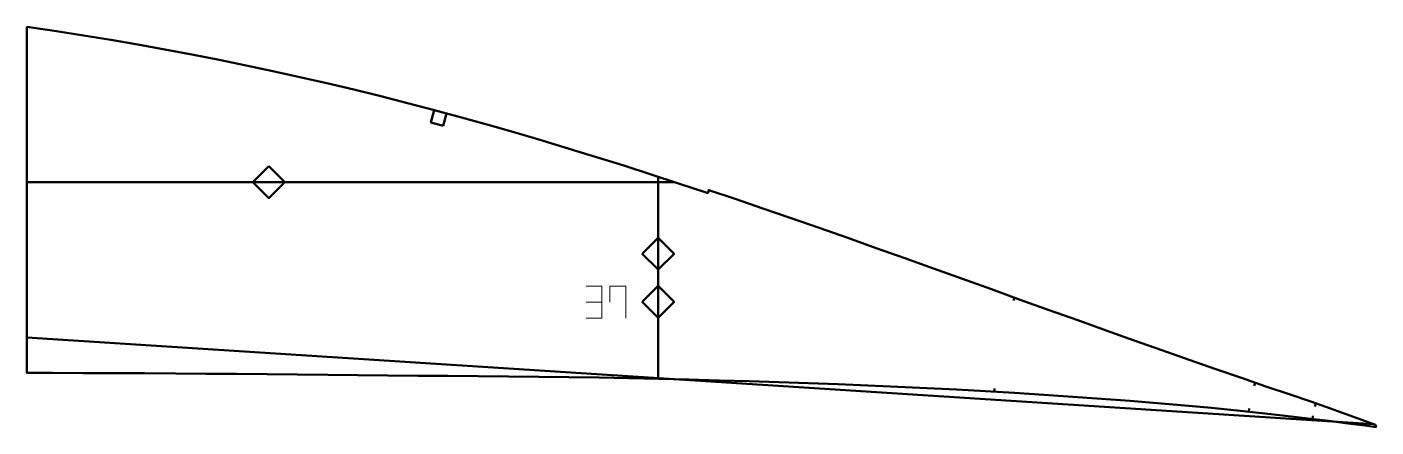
# Model space of a CAD drawing. Header units: metres. Extents: x 436 to 859, y 123 to 249.
import ezdxf

# ---------------------------------------------------------------- set-up
doc = ezdxf.new("R2010")
doc.units = ezdxf.units.M
doc.layers.add('Layer', color=1, linetype='Continuous', lineweight=50)
doc.layers.add('NumLabel', color=1, linetype='Continuous', lineweight=15)

msp = doc.modelspace()

# ---------------------------------------------------------------- linework, layer by layer
at = {"layer": 'Layer', "color": 7}
for p, q in [((436.31, 200), (639.17, 200)), ((506.09, 200), (518.09, 200)), ((633.99, 138.37), (633.99, 201.69)), ((633.99, 171.58), (633.99, 183.58)), ((633.99, 156.48), (633.99, 168.48)), ((436.31, 151.31), (858.16, 124.18))]:
    msp.add_line(p, q, dxfattribs=at)
at = {"layer": 'Layer'}
for p, q in [((745.58, 163.82), (745.25, 162.88)), ((739.35, 135.32), (739.26, 134.33)), ((821, 137.14), (820.68, 136.19)), ((819.12, 129.06), (819.02, 128.06)), ((838.98, 126.77), (838.9, 125.77)), ((839.93, 130.66), (839.6, 129.72))]:
    msp.add_line(p, q, dxfattribs=at)
for points in [[(858.68, 123.99), (855.49, 125.14), (850.3, 127.01), (844.59, 129.04), (838.37, 131.21), (831.6, 133.52), (824.32, 136), (816.63, 138.64), (808.59, 141.42), (800.28, 144.31), (791.77, 147.31), (783.09, 150.38), (774.28, 153.52), (765.39, 156.7), (756.41, 159.92), (747.39, 163.17), (738.34, 166.43), (729.29, 169.68), (720.25, 172.93), (711.25, 176.15), (702.27, 179.34), (693.34, 182.51), (684.45, 185.63), (675.61, 188.72), (666.81, 191.75), (658.06, 194.74), (649.83, 197.52), (649.51, 196.57), (649.03, 196.73), (640.38, 199.6), (631.77, 202.42), (623.2, 205.17), (614.67, 207.86), (606.16, 210.47), (597.69, 213.03), (589.23, 215.51), (580.78, 217.92), (572.35, 220.27), (563.92, 222.55), (555.5, 224.76), (547.08, 226.9), (538.65, 228.98), (530.23, 230.98), (521.79, 232.92), (513.35, 234.79), (504.91, 236.59), (496.45, 238.32), (487.99, 239.98), (479.52, 241.58), (471.03, 243.11), (462.54, 244.57), (454.04, 245.96), (445.53, 247.28), (437.02, 248.53), (436.31, 248.63), (436.31, 140.23), (444.35, 140.19), (453.98, 140.15), (463.59, 140.13), (473.19, 140.09), (482.78, 140.03), (492.37, 139.96), (501.96, 139.89), (511.52, 139.82), (521.02, 139.73), (530.5, 139.61), (539.96, 139.49), (549.37, 139.39), (558.79, 139.33), (568.23, 139.29), (577.65, 139.22), (587.1, 139.11), (596.58, 139), (606.05, 138.88), (615.47, 138.75), (624.83, 138.58), (634.21, 138.36), (643.62, 138.12), (653.05, 137.88), (662.44, 137.63), (671.76, 137.36), (681.04, 137.03), (690.36, 136.66), (699.7, 136.27), (709.02, 135.88), (718.25, 135.47), (727.38, 135.02), (736.49, 134.5), (745.63, 133.93), (754.78, 133.34), (763.87, 132.74), (772.84, 132.11), (781.68, 131.44), (790.39, 130.73), (798.94, 130), (807.27, 129.24), (815.33, 128.45), (823.07, 127.63), (830.46, 126.78), (837.47, 125.95), (843.99, 125.16), (849.98, 124.41), (855.45, 123.7), (858.81, 123.26), (858.68, 123.99)], [(566.68, 217.66), (562.82, 218.7), (563.87, 222.56), (567.73, 221.52), (566.68, 217.66)], [(512.09, 205), (517.09, 200), (512.09, 195), (507.09, 200), (512.09, 205)], [(628.99, 177.58), (633.99, 182.58), (638.99, 177.58), (633.99, 172.58), (628.99, 177.58)], [(628.99, 162.48), (633.99, 167.48), (638.99, 162.48), (633.99, 157.48), (628.99, 162.48)]]:
    msp.add_lwpolyline(points, close=True, dxfattribs=at)
at = {"layer": 'NumLabel', "color": 1}
for points in [[(611.39, 167.37), (616.39, 167.37), (616.39, 162.37), (611.39, 162.37), (616.39, 162.37), (616.39, 157.37), (611.39, 157.37)], [(618.89, 162.37), (618.89, 167.37), (623.89, 167.37), (623.89, 157.37)]]:
    msp.add_lwpolyline(points, dxfattribs=at)

doc.saveas('drawing.dxf')
